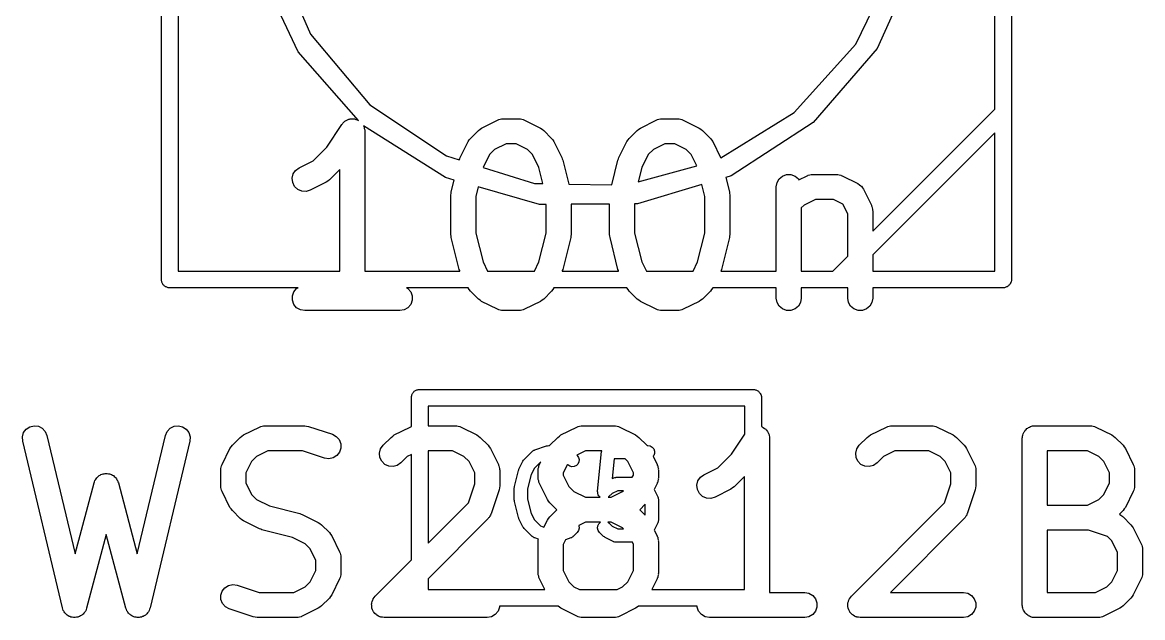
# Model space of a CAD drawing. Extents: x 106.7 to 203.6, y -115.7 to -57.1.
# Drawn here: x 145.21 to 151.93, y -68.03 to -64.46 of the extents above; entities that cross this region are included whole.
import ezdxf

# ---------------------------------------------------------------- set-up
doc = ezdxf.new("R2010")
doc.units = 0
doc.header["$MEASUREMENT"] = 0
doc.layers.add('BLACK', color=7, linetype='CONTINUOUS')

msp = doc.modelspace()

# ---------------------------------------------------------------- linework, layer by layer
at = {"layer": 'BLACK', "linetype": 'CONTINUOUS'}
for p, q in [((146.04, -65.9912), (146.04, -60.9956)), ((151.14, -60.9912), (151.14, -64.9978)), ((146.14, -61.05), (146.14, -65.95)), ((151.04, -64.9793), (151.04, -61.05)), ((146.712, -64.0244), (146.935, -64.5305)), ((146.86, -64.6365), (146.61, -64.1052)), ((150.207, -64.5904), (150.448, -64.0929)), ((150.577, -64.081), (150.334, -64.6153)), ((146.935, -64.5305), (147.29, -64.9537)), ((147.223, -65.0477), (146.86, -64.6365)), ((149.836, -65.0003), (150.207, -64.5904)), ((150.334, -64.6153), (149.951, -65.0599)), ((147.29, -64.9537), (147.751, -65.26)), ((150.308, -65.7114), (151.04, -64.9793)), ((147.128, -65.0642), (147.135, -65.0584)), ((147.135, -65.0584), (147.141, -65.0519)), ((147.141, -65.0519), (147.145, -65.0501)), ((147.145, -65.0501), (147.148, -65.0474)), ((147.148, -65.0474), (147.156, -65.0444)), ((147.156, -65.0444), (147.164, -65.0404)), ((147.164, -65.0404), (147.168, -65.0399)), ((147.168, -65.0399), (147.172, -65.0385)), ((147.172, -65.0385), (147.181, -65.0385)), ((147.181, -65.0385), (147.19, -65.0375)), ((147.19, -65.0375), (147.194, -65.0385)), ((147.194, -65.0385), (147.198, -65.0385)), ((147.198, -65.0385), (147.207, -65.0416)), ((147.207, -65.0416), (147.215, -65.0437)), ((147.215, -65.0437), (147.219, -65.046)), ((147.219, -65.046), (147.223, -65.0474)), ((147.223, -65.0474), (147.223, -65.0477)), ((147.961, -65.0929), (148.056, -65.0453)), ((148.056, -65.0453), (148.061, -65.0441)), ((148.061, -65.0441), (148.064, -65.0419)), ((148.064, -65.0419), (148.073, -65.0404)), ((148.073, -65.0404), (148.081, -65.0379)), ((148.081, -65.0379), (148.086, -65.0381)), ((148.086, -65.0381), (148.09, -65.0374)), ((148.09, -65.0374), (148.185, -65.0374)), ((148.185, -65.0374), (148.189, -65.0381)), ((148.189, -65.0381), (148.194, -65.0379)), ((148.194, -65.0379), (148.202, -65.0404)), ((148.202, -65.0404), (148.211, -65.0419)), ((148.211, -65.0419), (148.215, -65.0441)), ((148.215, -65.0441), (148.219, -65.0453)), ((148.219, -65.0453), (148.314, -65.0929)), ((148.914, -65.0929), (149.009, -65.0453)), ((149.009, -65.0453), (149.013, -65.0441)), ((149.013, -65.0441), (149.017, -65.0419)), ((149.017, -65.0419), (149.025, -65.0404)), ((149.025, -65.0404), (149.034, -65.0379)), ((149.034, -65.0379), (149.038, -65.0381)), ((149.038, -65.0381), (149.042, -65.0374)), ((149.042, -65.0374), (149.138, -65.0374)), ((149.138, -65.0374), (149.142, -65.0381)), ((149.142, -65.0381), (149.146, -65.0379)), ((149.146, -65.0379), (149.155, -65.0404)), ((149.155, -65.0404), (149.163, -65.0419)), ((149.163, -65.0419), (149.167, -65.0441)), ((149.167, -65.0441), (149.171, -65.0453)), ((149.171, -65.0453), (149.266, -65.0929)), ((149.396, -65.2705), (149.836, -65.0003)), ((151.14, -64.9978), (151.141, -65.0044)), ((151.141, -65.0044), (151.14, -65.0066)), ((151.14, -65.0066), (151.14, -66.0088)), ((147.032, -65.2075), (147.123, -65.0708)), ((147.123, -65.0708), (147.126, -65.0678)), ((147.126, -65.0678), (147.128, -65.0642)), ((147.745, -65.3896), (147.252, -65.0788)), ((147.252, -65.0788), (147.252, -65.0791)), ((147.252, -65.0791), (147.254, -65.0831)), ((147.254, -65.0831), (147.256, -65.0867)), ((147.256, -65.0867), (147.257, -65.0955)), ((147.257, -65.0955), (147.26, -65.1041)), ((147.26, -65.1041), (147.26, -65.1083)), ((147.26, -65.1083), (147.26, -65.1124)), ((147.26, -65.1124), (147.26, -65.95)), ((147.894, -65.1546), (147.942, -65.107)), ((147.942, -65.107), (147.952, -65.1001)), ((147.952, -65.1001), (147.961, -65.0929)), ((148.314, -65.0929), (148.324, -65.1001)), ((148.324, -65.1001), (148.334, -65.107)), ((148.334, -65.107), (148.381, -65.1546)), ((148.846, -65.1546), (148.894, -65.107)), ((148.894, -65.107), (148.904, -65.1001)), ((148.904, -65.1001), (148.914, -65.0929)), ((149.266, -65.0929), (149.276, -65.1001)), ((149.276, -65.1001), (149.286, -65.107)), ((149.286, -65.107), (149.334, -65.1546)), ((149.951, -65.0599), (149.458, -65.3791)), ((151.04, -65.1207), (150.308, -65.8529)), ((151.04, -65.95), (151.04, -65.1207)), ((147.832, -65.2693), (147.88, -65.1741)), ((147.88, -65.1741), (147.887, -65.1644)), ((147.887, -65.1644), (147.894, -65.1546)), ((148.108, -65.1874), (148.039, -65.2216)), ((148.168, -65.1874), (148.108, -65.1874)), ((148.236, -65.2216), (148.168, -65.1874)), ((148.381, -65.1546), (148.388, -65.1644)), ((148.388, -65.1644), (148.395, -65.1741)), ((148.395, -65.1741), (148.443, -65.2693)), ((148.785, -65.2693), (148.832, -65.1741)), ((148.832, -65.1741), (148.84, -65.1644)), ((148.84, -65.1644), (148.846, -65.1546)), ((149.06, -65.1874), (148.992, -65.2216)), ((149.12, -65.1874), (149.06, -65.1874)), ((149.188, -65.2216), (149.12, -65.1874)), ((149.334, -65.1546), (149.34, -65.1644)), ((149.34, -65.1644), (149.348, -65.1741)), ((149.348, -65.1741), (149.395, -65.2693)), ((146.95, -65.2888), (147.032, -65.2075)), ((147.751, -65.26), (147.827, -65.284)), ((148.009, -65.252), (147.97, -65.3288)), ((148.039, -65.2216), (148.009, -65.252)), ((148.266, -65.252), (148.236, -65.2216)), ((148.305, -65.329), (148.266, -65.252)), ((148.961, -65.252), (148.923, -65.329)), ((148.992, -65.2216), (148.961, -65.252)), ((149.219, -65.252), (149.188, -65.2216)), ((149.253, -65.32), (149.219, -65.252)), ((146.866, -65.331), (146.95, -65.2888)), ((147.827, -65.284), (147.83, -65.2772)), ((147.83, -65.2772), (147.832, -65.2693)), ((148.443, -65.2693), (148.445, -65.2772)), ((148.445, -65.2772), (148.448, -65.2847)), ((148.448, -65.2847), (148.484, -65.4287)), ((148.742, -65.4334), (148.779, -65.2847)), ((148.779, -65.2847), (148.782, -65.2772)), ((148.782, -65.2772), (148.785, -65.2693)), ((148.901, -65.416), (149.253, -65.32)), ((149.395, -65.2693), (149.396, -65.2705)), ((146.825, -65.3936), (146.831, -65.3683)), ((146.828, -65.4195), (146.825, -65.3936)), ((146.831, -65.3683), (146.845, -65.3465)), ((146.845, -65.3465), (146.866, -65.331)), ((147.11, -65.3411), (147.048, -65.4035)), ((147.11, -65.95), (147.11, -65.3411)), ((147.797, -65.4044), (147.745, -65.3896)), ((147.97, -65.3288), (148.278, -65.4249)), ((148.329, -65.4258), (148.305, -65.329)), ((148.923, -65.329), (148.901, -65.416)), ((149.458, -65.3791), (149.427, -65.3885)), ((149.427, -65.3885), (149.448, -65.4751)), ((149.747, -65.3975), (149.767, -65.3808)), ((149.767, -65.3808), (149.791, -65.3719)), ((149.791, -65.3719), (149.817, -65.3719)), ((149.817, -65.3719), (149.842, -65.3808)), ((149.842, -65.3808), (149.862, -65.3975)), ((149.865, -65.403), (149.914, -65.3786)), ((149.914, -65.3786), (149.918, -65.3774)), ((149.918, -65.3774), (149.921, -65.3752)), ((149.921, -65.3752), (149.93, -65.3737)), ((149.93, -65.3737), (149.939, -65.3712)), ((149.939, -65.3712), (149.943, -65.3715)), ((149.943, -65.3715), (149.947, -65.3707)), ((149.947, -65.3707), (150.09, -65.3707)), ((150.09, -65.3707), (150.094, -65.3715)), ((150.094, -65.3715), (150.099, -65.3712)), ((150.099, -65.3712), (150.107, -65.3737)), ((150.107, -65.3737), (150.116, -65.3752)), ((150.116, -65.3752), (150.119, -65.3774)), ((150.119, -65.3774), (150.124, -65.3786)), ((150.124, -65.3786), (150.219, -65.4263)), ((146.839, -65.4428), (146.828, -65.4195)), ((146.858, -65.4607), (146.839, -65.4428)), ((146.882, -65.471), (146.858, -65.4607)), ((147.028, -65.4176), (146.933, -65.4652)), ((147.038, -65.4104), (147.028, -65.4176)), ((147.048, -65.4035), (147.038, -65.4104)), ((147.779, -65.4751), (147.797, -65.4044)), ((147.941, -65.4457), (147.927, -65.5026)), ((148.309, -65.5508), (147.941, -65.4457)), ((148.278, -65.4249), (148.329, -65.4258)), ((148.484, -65.4287), (148.742, -65.4334)), ((149.283, -65.4315), (148.896, -65.5473)), ((149.301, -65.5026), (149.283, -65.4315)), ((149.729, -65.4457), (149.734, -65.4201)), ((149.729, -65.95), (149.729, -65.4457)), ((149.734, -65.4201), (149.747, -65.3975)), ((149.862, -65.3975), (149.865, -65.403)), ((150.219, -65.4263), (150.228, -65.4328)), ((150.228, -65.4328), (150.237, -65.4389)), ((150.237, -65.4389), (150.238, -65.4405)), ((150.238, -65.4405), (150.24, -65.4418)), ((150.24, -65.4418), (150.246, -65.451)), ((150.246, -65.451), (150.252, -65.4598)), ((150.252, -65.4598), (150.3, -65.555)), ((146.908, -65.4726), (146.882, -65.471)), ((146.933, -65.4652), (146.908, -65.4726)), ((147.777, -65.4933), (147.778, -65.4843)), ((147.777, -65.7314), (147.777, -65.4933)), ((147.778, -65.4843), (147.779, -65.4751)), ((147.927, -65.5026), (147.927, -65.7222)), ((149.301, -65.7222), (149.301, -65.5026)), ((149.448, -65.4751), (149.449, -65.4843)), ((149.449, -65.4843), (149.451, -65.4933)), ((149.451, -65.4933), (149.451, -65.7314)), ((149.965, -65.5207), (149.896, -65.555)), ((150.072, -65.5207), (149.965, -65.5207)), ((150.129, -65.5492), (150.072, -65.5207)), ((148.348, -65.5506), (148.309, -65.5508)), ((148.348, -65.7222), (148.348, -65.5506)), ((148.729, -65.5483), (148.498, -65.5497)), ((148.498, -65.5497), (148.498, -65.7314)), ((148.729, -65.7314), (148.729, -65.5483)), ((148.896, -65.5473), (148.879, -65.5474)), ((148.879, -65.5474), (148.879, -65.7222)), ((149.896, -65.555), (149.879, -65.572)), ((149.879, -65.572), (149.879, -65.95)), ((150.158, -65.6063), (150.129, -65.5492)), ((150.3, -65.555), (150.301, -65.5592)), ((150.301, -65.5592), (150.303, -65.5629)), ((150.303, -65.5629), (150.305, -65.5716)), ((150.305, -65.5716), (150.307, -65.58)), ((150.307, -65.58), (150.307, -65.5843)), ((150.307, -65.5843), (150.308, -65.5886)), ((150.308, -65.5886), (150.308, -65.7114)), ((150.158, -65.8614), (150.158, -65.6063)), ((147.927, -65.7222), (147.97, -65.8957)), ((148.305, -65.8957), (148.348, -65.7222)), ((148.879, -65.7222), (148.923, -65.8957)), ((149.257, -65.8957), (149.301, -65.7222)), ((147.778, -65.7405), (147.777, -65.7314)), ((147.779, -65.7496), (147.778, -65.7405)), ((147.827, -65.9401), (147.779, -65.7496)), ((148.496, -65.7496), (148.448, -65.9401)), ((148.497, -65.7405), (148.496, -65.7496)), ((148.498, -65.7314), (148.497, -65.7405)), ((148.731, -65.7405), (148.729, -65.7314)), ((148.732, -65.7496), (148.731, -65.7405)), ((148.779, -65.9401), (148.732, -65.7496)), ((149.448, -65.7496), (149.401, -65.9401)), ((149.449, -65.7405), (149.448, -65.7496)), ((149.451, -65.7314), (149.449, -65.7405)), ((150.069, -65.95), (150.158, -65.8614)), ((150.308, -65.8529), (150.308, -65.95)), ((147.97, -65.8957), (147.997, -65.95)), ((148.278, -65.95), (148.305, -65.8957)), ((148.923, -65.8957), (148.95, -65.95)), ((149.23, -65.95), (149.257, -65.8957)), ((146.04, -66.0088), (146.04, -65.9912)), ((146.04, -65.9912), (146.04, -65.9912)), ((146.14, -65.95), (147.11, -65.95)), ((147.26, -65.95), (147.831, -65.95)), ((147.83, -65.9476), (147.827, -65.9401)), ((147.831, -65.95), (147.83, -65.9476)), ((147.997, -65.95), (148.278, -65.95)), ((148.445, -65.9476), (148.444, -65.95)), ((148.444, -65.95), (148.783, -65.95)), ((148.448, -65.9401), (148.445, -65.9476)), ((148.782, -65.9476), (148.779, -65.9401)), ((148.783, -65.95), (148.782, -65.9476)), ((148.95, -65.95), (149.23, -65.95)), ((149.398, -65.9476), (149.397, -65.95)), ((149.397, -65.95), (149.729, -65.95)), ((149.401, -65.9401), (149.398, -65.9476)), ((149.879, -65.95), (150.069, -65.95)), ((150.308, -65.95), (151.04, -65.95)), ((146.042, -66.013), (146.04, -66.0088)), ((146.042, -66.0174), (146.042, -66.013)), ((146.045, -66.0212), (146.042, -66.0174)), ((146.046, -66.0254), (146.045, -66.0212)), ((146.049, -66.0288), (146.046, -66.0254)), ((146.051, -66.0326), (146.049, -66.0288)), ((146.055, -66.0355), (146.051, -66.0326)), ((146.057, -66.0389), (146.055, -66.0355)), ((146.061, -66.0411), (146.057, -66.0389)), ((146.065, -66.044), (146.061, -66.0411)), ((146.069, -66.0455), (146.065, -66.044)), ((146.073, -66.0477), (146.069, -66.0455)), ((146.077, -66.0485), (146.073, -66.0477)), ((146.081, -66.05), (146.077, -66.0485)), ((146.86, -66.05), (146.081, -66.05)), ((146.835, -66.0749), (146.851, -66.0549)), ((146.851, -66.0549), (146.86, -66.05)), ((147.88, -66.05), (147.511, -66.05)), ((147.511, -66.05), (147.519, -66.0549)), ((147.519, -66.0549), (147.536, -66.0749)), ((147.88, -66.0507), (147.88, -66.05)), ((147.887, -66.0603), (147.88, -66.0507)), ((147.894, -66.0702), (147.887, -66.0603)), ((148.388, -66.0603), (148.381, -66.0702)), ((148.395, -66.0507), (148.388, -66.0603)), ((148.396, -66.05), (148.395, -66.0507)), ((148.832, -66.05), (148.396, -66.05)), ((148.832, -66.0507), (148.832, -66.05)), ((148.84, -66.0603), (148.832, -66.0507)), ((148.846, -66.0702), (148.84, -66.0603)), ((149.34, -66.0603), (149.334, -66.0702)), ((149.348, -66.0507), (149.34, -66.0603)), ((149.729, -66.05), (149.348, -66.05)), ((149.348, -66.05), (149.348, -66.0507)), ((149.729, -66.1124), (149.729, -66.05)), ((150.088, -66.05), (149.879, -66.05)), ((149.879, -66.05), (149.879, -66.1124)), ((150.094, -66.0506), (150.088, -66.05)), ((150.097, -66.05), (150.094, -66.0506)), ((150.158, -66.05), (150.097, -66.05)), ((150.158, -66.1124), (150.158, -66.05)), ((151.099, -66.05), (150.308, -66.05)), ((150.308, -66.05), (150.308, -66.1124)), ((151.103, -66.0485), (151.099, -66.05)), ((151.107, -66.0477), (151.103, -66.0485)), ((151.111, -66.0455), (151.107, -66.0477)), ((151.115, -66.044), (151.111, -66.0455)), ((151.119, -66.0411), (151.115, -66.044)), ((151.123, -66.0389), (151.119, -66.0411)), ((151.125, -66.0355), (151.123, -66.0389)), ((151.129, -66.0326), (151.125, -66.0355)), ((151.131, -66.0288), (151.129, -66.0326)), ((151.134, -66.0254), (151.131, -66.0288)), ((151.135, -66.0212), (151.134, -66.0254)), ((151.138, -66.0174), (151.135, -66.0212)), ((151.14, -66.0088), (151.138, -66.013)), ((151.138, -66.013), (151.138, -66.0174)), ((146.826, -66.0994), (146.835, -66.0749)), ((146.826, -66.1254), (146.826, -66.0994)), ((146.835, -66.1499), (146.826, -66.1254)), ((147.536, -66.0749), (147.545, -66.0994)), ((147.545, -66.1254), (147.536, -66.1499)), ((147.545, -66.0994), (147.545, -66.1254)), ((147.942, -66.1178), (147.894, -66.0702)), ((147.952, -66.1247), (147.942, -66.1178)), ((147.961, -66.1318), (147.952, -66.1247)), ((148.056, -66.1795), (147.961, -66.1318)), ((148.314, -66.1318), (148.219, -66.1795)), ((148.324, -66.1247), (148.314, -66.1318)), ((148.334, -66.1178), (148.324, -66.1247)), ((148.381, -66.0702), (148.334, -66.1178)), ((148.894, -66.1178), (148.846, -66.0702)), ((148.904, -66.1247), (148.894, -66.1178)), ((148.914, -66.1318), (148.904, -66.1247)), ((149.009, -66.1795), (148.914, -66.1318)), ((149.266, -66.1318), (149.171, -66.1795)), ((149.276, -66.1247), (149.266, -66.1318)), ((149.286, -66.1178), (149.276, -66.1247)), ((149.334, -66.0702), (149.286, -66.1178)), ((149.734, -66.138), (149.729, -66.1124)), ((149.879, -66.1124), (149.875, -66.138)), ((150.162, -66.138), (150.158, -66.1124)), ((150.308, -66.1124), (150.303, -66.138)), ((146.851, -66.1698), (146.835, -66.1499)), ((146.874, -66.1829), (146.851, -66.1698)), ((146.9, -66.1874), (146.874, -66.1829)), ((147.471, -66.1874), (146.9, -66.1874)), ((147.497, -66.1829), (147.471, -66.1874)), ((147.519, -66.1698), (147.497, -66.1829)), ((147.536, -66.1499), (147.519, -66.1698)), ((148.061, -66.1807), (148.056, -66.1795)), ((148.064, -66.1829), (148.061, -66.1807)), ((148.073, -66.1844), (148.064, -66.1829)), ((148.081, -66.1869), (148.073, -66.1844)), ((148.086, -66.1866), (148.081, -66.1869)), ((148.09, -66.1874), (148.086, -66.1866)), ((148.185, -66.1874), (148.09, -66.1874)), ((148.189, -66.1866), (148.185, -66.1874)), ((148.194, -66.1869), (148.189, -66.1866)), ((148.202, -66.1844), (148.194, -66.1869)), ((148.211, -66.1829), (148.202, -66.1844)), ((148.215, -66.1807), (148.211, -66.1829)), ((148.219, -66.1795), (148.215, -66.1807)), ((149.013, -66.1807), (149.009, -66.1795)), ((149.017, -66.1829), (149.013, -66.1807)), ((149.025, -66.1844), (149.017, -66.1829)), ((149.034, -66.1869), (149.025, -66.1844)), ((149.038, -66.1866), (149.034, -66.1869)), ((149.042, -66.1874), (149.038, -66.1866)), ((149.138, -66.1874), (149.042, -66.1874)), ((149.142, -66.1866), (149.138, -66.1874)), ((149.146, -66.1869), (149.142, -66.1866)), ((149.155, -66.1844), (149.146, -66.1869)), ((149.163, -66.1829), (149.155, -66.1844)), ((149.167, -66.1807), (149.163, -66.1829)), ((149.171, -66.1795), (149.167, -66.1807)), ((149.747, -66.1606), (149.734, -66.138)), ((149.767, -66.1773), (149.747, -66.1606)), ((149.791, -66.1862), (149.767, -66.1773)), ((149.817, -66.1862), (149.791, -66.1862)), ((149.842, -66.1773), (149.817, -66.1862)), ((149.862, -66.1606), (149.842, -66.1773)), ((149.875, -66.138), (149.862, -66.1606)), ((150.175, -66.1606), (150.162, -66.138)), ((150.195, -66.1773), (150.175, -66.1606)), ((150.22, -66.1862), (150.195, -66.1773)), ((150.246, -66.1862), (150.22, -66.1862)), ((150.27, -66.1773), (150.246, -66.1862)), ((150.29, -66.1606), (150.27, -66.1773)), ((150.303, -66.138), (150.29, -66.1606)), ((147.555, -66.6745), (147.557, -66.6711)), ((147.557, -66.6711), (147.561, -66.6689)), ((147.561, -66.6689), (147.565, -66.666)), ((147.565, -66.666), (147.569, -66.6645)), ((147.569, -66.6645), (147.573, -66.6623)), ((147.573, -66.6623), (147.577, -66.6615)), ((147.577, -66.6615), (147.581, -66.66)), ((147.581, -66.66), (149.599, -66.66)), ((149.599, -66.66), (149.603, -66.6615)), ((149.603, -66.6615), (149.607, -66.6623)), ((149.607, -66.6623), (149.611, -66.6645)), ((149.611, -66.6645), (149.615, -66.666)), ((149.615, -66.666), (149.619, -66.6689)), ((149.619, -66.6689), (149.623, -66.6711)), ((149.623, -66.6711), (149.625, -66.6745)), ((147.54, -66.7012), (147.542, -66.697)), ((147.54, -66.7188), (147.54, -66.7012)), ((147.54, -66.8822), (147.54, -66.7188)), ((147.54, -66.7188), (147.54, -66.7188)), ((147.542, -66.6926), (147.545, -66.6888)), ((147.542, -66.697), (147.542, -66.6926)), ((147.545, -66.6888), (147.546, -66.6846)), ((147.546, -66.6846), (147.549, -66.6812)), ((147.549, -66.6812), (147.551, -66.6774)), ((147.551, -66.6774), (147.555, -66.6745)), ((149.625, -66.6745), (149.629, -66.6774)), ((149.629, -66.6774), (149.631, -66.6812)), ((149.631, -66.6812), (149.634, -66.6846)), ((149.634, -66.6846), (149.635, -66.6888)), ((149.635, -66.6888), (149.638, -66.6926)), ((149.638, -66.6926), (149.638, -66.697)), ((149.638, -66.697), (149.64, -66.7012)), ((149.64, -66.7012), (149.64, -66.8827)), ((147.64, -66.76), (147.64, -66.8774)), ((149.54, -66.76), (147.64, -66.76)), ((149.54, -66.9279), (149.54, -66.76)), ((145.206, -66.9437), (145.213, -66.9188)), ((145.213, -66.9188), (145.229, -66.8979)), ((145.229, -66.8979), (145.251, -66.8835)), ((145.251, -66.8835), (145.276, -66.8775)), ((145.276, -66.8775), (145.302, -66.8805)), ((145.302, -66.8805), (145.325, -66.8922)), ((145.325, -66.8922), (145.343, -66.9111)), ((145.343, -66.9111), (145.353, -66.935)), ((145.353, -66.935), (145.523, -67.6459)), ((145.895, -67.6459), (146.065, -66.935)), ((146.065, -66.935), (146.075, -66.9111)), ((146.075, -66.9111), (146.093, -66.8922)), ((146.093, -66.8922), (146.116, -66.8805)), ((146.116, -66.8805), (146.142, -66.8775)), ((146.142, -66.8775), (146.167, -66.8835)), ((146.167, -66.8835), (146.189, -66.8979)), ((146.189, -66.8979), (146.205, -66.9188)), ((146.205, -66.9188), (146.212, -66.9437)), ((146.513, -66.947), (146.523, -66.9401)), ((146.523, -66.9401), (146.533, -66.9329)), ((146.533, -66.9329), (146.628, -66.8853)), ((146.628, -66.8853), (146.632, -66.8841)), ((146.632, -66.8841), (146.636, -66.8819)), ((146.636, -66.8819), (146.644, -66.8804)), ((146.644, -66.8804), (146.653, -66.8779)), ((146.653, -66.8779), (146.657, -66.8781)), ((146.657, -66.8781), (146.661, -66.8774)), ((146.661, -66.8774), (146.9, -66.8774)), ((146.9, -66.8774), (146.911, -66.8795)), ((146.911, -66.8795), (146.923, -66.8812)), ((146.923, -66.8812), (147.066, -66.9288)), ((147.066, -66.9288), (147.089, -66.9413)), ((147.418, -66.947), (147.428, -66.9401)), ((147.428, -66.9401), (147.437, -66.9329)), ((147.437, -66.9329), (147.533, -66.8853)), ((147.533, -66.8853), (147.537, -66.8841)), ((147.537, -66.8841), (147.54, -66.8822)), ((147.64, -66.8774), (147.804, -66.8774)), ((147.804, -66.8774), (147.809, -66.8781)), ((147.809, -66.8781), (147.813, -66.8779)), ((147.813, -66.8779), (147.821, -66.8804)), ((147.821, -66.8804), (147.83, -66.8819)), ((147.83, -66.8819), (147.834, -66.8841)), ((147.834, -66.8841), (147.838, -66.8853)), ((147.838, -66.8853), (147.933, -66.9329)), ((147.933, -66.9329), (147.943, -66.9401)), ((147.943, -66.9401), (147.953, -66.947)), ((148.418, -66.947), (148.428, -66.9401)), ((148.428, -66.9401), (148.437, -66.9329)), ((148.437, -66.9329), (148.533, -66.8853)), ((148.533, -66.8853), (148.537, -66.8841)), ((148.537, -66.8841), (148.541, -66.8819)), ((148.541, -66.8819), (148.549, -66.8804)), ((148.549, -66.8804), (148.558, -66.8779)), ((148.558, -66.8779), (148.562, -66.8781)), ((148.562, -66.8781), (148.566, -66.8774)), ((148.566, -66.8774), (148.757, -66.8774)), ((148.757, -66.8774), (148.761, -66.8781)), ((148.761, -66.8781), (148.765, -66.8779)), ((148.765, -66.8779), (148.774, -66.8804)), ((148.774, -66.8804), (148.782, -66.8819)), ((148.782, -66.8819), (148.786, -66.8841)), ((148.786, -66.8841), (148.79, -66.8853)), ((148.79, -66.8853), (148.885, -66.9329)), ((148.885, -66.9329), (148.895, -66.9401)), ((148.895, -66.9401), (148.905, -66.947)), ((149.46, -67.0475), (149.54, -66.9279)), ((149.64, -66.8827), (149.644, -66.8837)), ((149.644, -66.8837), (149.647, -66.886)), ((149.647, -66.886), (149.651, -66.8874)), ((149.651, -66.8874), (149.658, -66.8932)), ((149.658, -66.8932), (149.666, -66.8981)), ((149.666, -66.8981), (149.668, -66.9015)), ((149.668, -66.9015), (149.671, -66.9042)), ((149.671, -66.9042), (149.676, -66.9119)), ((149.676, -66.9119), (149.681, -66.9191)), ((149.681, -66.9191), (149.682, -66.9231)), ((149.682, -66.9231), (149.684, -66.9267)), ((149.684, -66.9267), (149.686, -66.9355)), ((149.686, -66.9355), (149.688, -66.9441)), ((150.275, -66.947), (150.285, -66.9401)), ((150.285, -66.9401), (150.295, -66.9329)), ((150.295, -66.9329), (150.39, -66.8853)), ((150.39, -66.8853), (150.394, -66.8841)), ((150.394, -66.8841), (150.398, -66.8819)), ((150.398, -66.8819), (150.406, -66.8804)), ((150.406, -66.8804), (150.415, -66.8779)), ((150.415, -66.8779), (150.419, -66.8781)), ((150.419, -66.8781), (150.423, -66.8774)), ((150.423, -66.8774), (150.661, -66.8774)), ((150.661, -66.8774), (150.666, -66.8781)), ((150.666, -66.8781), (150.67, -66.8779)), ((150.67, -66.8779), (150.678, -66.8804)), ((150.678, -66.8804), (150.687, -66.8819)), ((150.687, -66.8819), (150.691, -66.8841)), ((150.691, -66.8841), (150.695, -66.8853)), ((150.695, -66.8853), (150.79, -66.9329)), ((150.79, -66.9329), (150.8, -66.9401)), ((150.8, -66.9401), (150.81, -66.947)), ((151.207, -66.9394), (151.209, -66.9332)), ((151.207, -66.9459), (151.207, -66.9394)), ((151.209, -66.9332), (151.21, -66.9267)), ((151.21, -66.9267), (151.213, -66.921)), ((151.213, -66.921), (151.216, -66.9149)), ((151.216, -66.9149), (151.22, -66.9099)), ((151.22, -66.9099), (151.223, -66.9042)), ((151.223, -66.9042), (151.228, -66.9)), ((151.228, -66.9), (151.232, -66.8949)), ((151.232, -66.8949), (151.238, -66.8916)), ((151.238, -66.8916), (151.243, -66.8874)), ((151.243, -66.8874), (151.249, -66.8852)), ((151.249, -66.8852), (151.255, -66.8819)), ((151.255, -66.8819), (151.261, -66.8808)), ((151.261, -66.8808), (151.267, -66.8785)), ((151.267, -66.8785), (151.274, -66.8785)), ((151.274, -66.8785), (151.28, -66.8774)), ((151.28, -66.8774), (151.614, -66.8774)), ((151.614, -66.8774), (151.618, -66.8781)), ((151.618, -66.8781), (151.622, -66.8779)), ((151.622, -66.8779), (151.631, -66.8804)), ((151.631, -66.8804), (151.639, -66.8819)), ((151.639, -66.8819), (151.643, -66.8841)), ((151.643, -66.8841), (151.647, -66.8853)), ((151.647, -66.8853), (151.743, -66.9329)), ((151.743, -66.9329), (151.752, -66.9401)), ((151.752, -66.9401), (151.762, -66.947)), ((145.208, -66.9698), (145.206, -66.9437)), ((145.446, -67.9698), (145.208, -66.9698)), ((146.211, -66.9698), (145.972, -67.9698)), ((146.212, -66.9437), (146.211, -66.9698)), ((146.451, -67.0141), (146.459, -67.0044)), ((146.459, -67.0044), (146.466, -66.9946)), ((146.466, -66.9946), (146.513, -66.947)), ((147.089, -66.9413), (147.106, -66.9607)), ((147.106, -66.9607), (147.116, -66.985)), ((147.116, -66.985), (147.117, -67.011)), ((147.355, -67.0159), (147.37, -66.9946)), ((147.37, -66.9946), (147.418, -66.947)), ((147.953, -66.947), (148, -66.9946)), ((148, -66.9946), (148.007, -67.0044)), ((148.007, -67.0044), (148.014, -67.0141)), ((148.28, -67.0221), (148.351, -66.9982)), ((148.351, -66.9982), (148.357, -66.9973)), ((148.357, -66.9973), (148.364, -66.9962)), ((148.364, -66.9962), (148.369, -66.9962)), ((148.369, -66.9962), (148.37, -66.9946)), ((148.37, -66.9946), (148.418, -66.947)), ((148.905, -66.947), (148.953, -66.9946)), ((148.953, -66.9946), (148.954, -66.9962)), ((148.954, -66.9962), (148.959, -66.9962)), ((148.959, -66.9962), (148.973, -66.9986)), ((148.973, -66.9986), (148.985, -67.0055)), ((148.985, -67.0055), (148.994, -67.0162)), ((149.688, -66.9441), (149.688, -66.9483)), ((149.688, -66.9483), (149.689, -66.9524)), ((149.689, -66.9524), (149.689, -67.8774)), ((150.213, -67.0159), (150.227, -66.9946)), ((150.227, -66.9946), (150.275, -66.947)), ((150.81, -66.947), (150.857, -66.9946)), ((150.857, -66.9946), (150.864, -67.0044)), ((150.864, -67.0044), (150.871, -67.0141)), ((151.205, -66.9524), (151.207, -66.9459)), ((151.205, -67.9524), (151.205, -66.9524)), ((151.762, -66.947), (151.81, -66.9946)), ((151.81, -66.9946), (151.817, -67.0044)), ((151.817, -67.0044), (151.824, -67.0141)), ((146.404, -67.1093), (146.451, -67.0141)), ((146.611, -67.0616), (146.58, -67.092)), ((146.679, -67.0274), (146.611, -67.0616)), ((146.887, -67.0274), (146.679, -67.0274)), ((147.019, -67.0712), (146.887, -67.0274)), ((147.044, -67.075), (147.019, -67.0712)), ((147.07, -67.0697), (147.044, -67.075)), ((147.092, -67.0561), (147.07, -67.0697)), ((147.108, -67.0357), (147.092, -67.0561)), ((147.117, -67.011), (147.108, -67.0357)), ((147.349, -67.0411), (147.355, -67.0159)), ((147.351, -67.067), (147.349, -67.0411)), ((147.362, -67.0906), (147.351, -67.067)), ((147.515, -67.0616), (147.476, -67.1007)), ((147.54, -67.0493), (147.515, -67.0616)), ((147.54, -67.682), (147.54, -67.0493)), ((147.64, -67.0274), (147.64, -67.582)), ((147.787, -67.0274), (147.64, -67.0274)), ((147.855, -67.0616), (147.787, -67.0274)), ((147.886, -67.092), (147.855, -67.0616)), ((148.014, -67.0141), (148.062, -67.1093)), ((148.216, -67.0793), (148.264, -67.0317)), ((148.264, -67.0317), (148.266, -67.0304)), ((148.266, -67.0304), (148.268, -67.0287)), ((148.268, -67.0287), (148.272, -67.0264)), ((148.272, -67.0264), (148.275, -67.0237)), ((148.275, -67.0237), (148.278, -67.0232)), ((148.278, -67.0232), (148.28, -67.0221)), ((148.584, -67.0274), (148.533, -67.0531)), ((148.533, -67.0531), (148.535, -67.0555)), ((148.535, -67.0555), (148.543, -67.0669)), ((148.543, -67.0669), (148.547, -67.0803)), ((148.682, -67.0274), (148.584, -67.0274)), ((148.657, -67.2703), (148.681, -67.0322)), ((148.681, -67.0322), (148.682, -67.0308)), ((148.682, -67.0292), (148.682, -67.0274)), ((148.682, -67.0308), (148.682, -67.0292)), ((148.994, -67.0562), (148.99, -67.0607)), ((148.99, -67.0607), (149.014, -67.1093)), ((148.994, -67.0162), (148.998, -67.0292)), ((148.998, -67.0431), (148.994, -67.0562)), ((148.998, -67.0292), (148.998, -67.0431)), ((149.379, -67.1288), (149.46, -67.0475)), ((150.206, -67.0411), (150.213, -67.0159)), ((150.208, -67.067), (150.206, -67.0411)), ((150.219, -67.0906), (150.208, -67.067)), ((150.373, -67.0616), (150.334, -67.1007)), ((150.441, -67.0274), (150.373, -67.0616)), ((150.644, -67.0274), (150.441, -67.0274)), ((150.712, -67.0616), (150.644, -67.0274)), ((150.743, -67.092), (150.712, -67.0616)), ((150.871, -67.0141), (150.919, -67.1093)), ((151.355, -67.0274), (151.355, -67.3536)), ((151.596, -67.0274), (151.355, -67.0274)), ((151.665, -67.0616), (151.596, -67.0274)), ((151.695, -67.092), (151.665, -67.0616)), ((151.824, -67.0141), (151.871, -67.1093)), ((146.396, -67.1343), (146.399, -67.1259)), ((146.397, -67.1386), (146.396, -67.1343)), ((146.396, -67.1429), (146.397, -67.1386)), ((146.399, -67.1259), (146.4, -67.1172)), ((146.4, -67.1172), (146.403, -67.1135)), ((146.403, -67.1135), (146.404, -67.1093)), ((146.58, -67.092), (146.546, -67.1606)), ((147.38, -67.1091), (147.362, -67.0906)), ((147.404, -67.1201), (147.38, -67.1091)), ((147.43, -67.1223), (147.404, -67.1201)), ((147.455, -67.1156), (147.43, -67.1223)), ((147.476, -67.1007), (147.455, -67.1156)), ((147.92, -67.1606), (147.886, -67.092)), ((148.062, -67.1093), (148.063, -67.1135)), ((148.063, -67.1135), (148.065, -67.1172)), ((148.065, -67.1172), (148.067, -67.1259)), ((148.067, -67.1259), (148.069, -67.1343)), ((148.069, -67.1343), (148.069, -67.1386)), ((148.069, -67.1386), (148.07, -67.1429)), ((148.182, -67.1455), (148.184, -67.1415)), ((148.184, -67.1415), (148.185, -67.1373)), ((148.185, -67.1373), (148.209, -67.0897)), ((148.209, -67.0897), (148.213, -67.0846)), ((148.213, -67.0846), (148.216, -67.0793)), ((148.278, -67.1313), (148.259, -67.1692)), ((148.314, -67.095), (148.278, -67.1313)), ((148.301, -67.1343), (148.304, -67.1259)), ((148.301, -67.1386), (148.301, -67.1343)), ((148.301, -67.1429), (148.301, -67.1386)), ((148.304, -67.1259), (148.305, -67.1172)), ((148.305, -67.1172), (148.307, -67.1135)), ((148.307, -67.1135), (148.309, -67.1093)), ((148.309, -67.1093), (148.316, -67.0942)), ((148.316, -67.0942), (148.314, -67.095)), ((148.476, -67.1098), (148.451, -67.1606)), ((148.478, -67.1121), (148.476, -67.1098)), ((148.49, -67.1201), (148.478, -67.1121)), ((148.503, -67.1237), (148.49, -67.1201)), ((148.517, -67.1224), (148.503, -67.1237)), ((148.53, -67.1166), (148.517, -67.1224)), ((148.539, -67.1068), (148.53, -67.1166)), ((148.545, -67.0942), (148.539, -67.1068)), ((148.547, -67.0803), (148.545, -67.0942)), ((148.757, -67.0762), (148.745, -67.1935)), ((148.822, -67.0762), (148.757, -67.0762)), ((148.838, -67.092), (148.822, -67.0762)), ((148.872, -67.1606), (148.838, -67.092)), ((149.014, -67.1093), (149.015, -67.1135)), ((149.015, -67.1135), (149.018, -67.1172)), ((149.018, -67.1172), (149.019, -67.1259)), ((149.019, -67.1259), (149.022, -67.1343)), ((149.022, -67.1343), (149.021, -67.1386)), ((149.021, -67.1386), (149.022, -67.1429)), ((149.295, -67.171), (149.379, -67.1288)), ((150.237, -67.1091), (150.219, -67.0906)), ((150.261, -67.1201), (150.237, -67.1091)), ((150.287, -67.1223), (150.261, -67.1201)), ((150.312, -67.1156), (150.287, -67.1223)), ((150.334, -67.1007), (150.312, -67.1156)), ((150.777, -67.1606), (150.743, -67.092)), ((150.919, -67.1093), (150.92, -67.1135)), ((150.92, -67.1135), (150.922, -67.1172)), ((150.922, -67.1172), (150.924, -67.1259)), ((150.924, -67.1259), (150.926, -67.1343)), ((150.926, -67.1343), (150.926, -67.1386)), ((150.926, -67.1386), (150.927, -67.1429)), ((151.729, -67.1606), (151.695, -67.092)), ((151.871, -67.1093), (151.873, -67.1135)), ((151.873, -67.1135), (151.875, -67.1172)), ((151.875, -67.1172), (151.876, -67.1259)), ((151.876, -67.1259), (151.879, -67.1343)), ((151.879, -67.1343), (151.879, -67.1386)), ((151.879, -67.1386), (151.879, -67.1429)), ((145.639, -67.2127), (145.641, -67.2063)), ((145.641, -67.2063), (145.645, -67.201)), ((145.645, -67.201), (145.648, -67.1951)), ((145.648, -67.1951), (145.652, -67.1904)), ((145.652, -67.1904), (145.656, -67.185)), ((145.656, -67.185), (145.661, -67.1813)), ((145.661, -67.1813), (145.666, -67.1767)), ((145.666, -67.1767), (145.672, -67.1739)), ((145.672, -67.1739), (145.677, -67.1701)), ((145.677, -67.1701), (145.684, -67.1684)), ((145.684, -67.1684), (145.69, -67.1657)), ((145.69, -67.1657), (145.696, -67.1651)), ((145.696, -67.1651), (145.703, -67.1634)), ((145.703, -67.1634), (145.709, -67.1639)), ((145.709, -67.1639), (145.715, -67.1634)), ((145.715, -67.1634), (145.722, -67.1651)), ((145.722, -67.1651), (145.729, -67.1657)), ((145.729, -67.1657), (145.734, -67.1684)), ((145.734, -67.1684), (145.741, -67.1701)), ((145.741, -67.1701), (145.746, -67.1739)), ((145.746, -67.1739), (145.752, -67.1767)), ((145.752, -67.1767), (145.757, -67.1813)), ((145.757, -67.1813), (145.762, -67.185)), ((145.762, -67.185), (145.766, -67.1904)), ((145.766, -67.1904), (145.771, -67.1951)), ((145.771, -67.1951), (145.773, -67.201)), ((145.773, -67.201), (145.777, -67.2063)), ((145.777, -67.2063), (145.779, -67.2127)), ((146.396, -67.2381), (146.396, -67.1429)), ((146.546, -67.1606), (146.546, -67.2204)), ((147.92, -67.2259), (147.92, -67.1606)), ((148.07, -67.1429), (148.07, -67.2381)), ((148.158, -67.2408), (148.182, -67.1455)), ((148.259, -67.1692), (148.237, -67.2554)), ((148.301, -67.1905), (148.301, -67.1429)), ((148.301, -67.1947), (148.301, -67.1905)), ((148.301, -67.199), (148.301, -67.1947)), ((148.304, -67.2075), (148.301, -67.199)), ((148.305, -67.2161), (148.304, -67.2075)), ((148.451, -67.1606), (148.451, -67.1728)), ((148.451, -67.1728), (148.485, -67.2413)), ((148.745, -67.1935), (148.751, -67.1909)), ((148.751, -67.1909), (148.753, -67.1902)), ((148.753, -67.1902), (148.755, -67.1891)), ((148.755, -67.1891), (148.76, -67.1883)), ((148.76, -67.1883), (148.764, -67.1869)), ((148.764, -67.1869), (148.766, -67.1871)), ((148.766, -67.1871), (148.769, -67.1867)), ((148.769, -67.1867), (148.865, -67.1867)), ((148.865, -67.1867), (148.872, -67.1728)), ((148.872, -67.1728), (148.872, -67.1606)), ((149.019, -67.2075), (149.018, -67.2161)), ((149.022, -67.1991), (149.019, -67.2075)), ((149.022, -67.1905), (149.021, -67.1947)), ((149.021, -67.1947), (149.022, -67.1991)), ((149.022, -67.1429), (149.022, -67.1905)), ((149.253, -67.2336), (149.259, -67.2083)), ((149.259, -67.2083), (149.274, -67.1865)), ((149.274, -67.1865), (149.295, -67.171)), ((149.539, -67.1811), (149.476, -67.2435)), ((149.539, -67.86), (149.539, -67.1811)), ((150.777, -67.2259), (150.777, -67.1606)), ((150.927, -67.1429), (150.927, -67.2381)), ((151.729, -67.2204), (151.729, -67.1606)), ((151.879, -67.1429), (151.879, -67.2381)), ((145.523, -67.6459), (145.637, -67.2188)), ((145.637, -67.2188), (145.639, -67.2127)), ((145.779, -67.2127), (145.782, -67.2188)), ((145.782, -67.2188), (145.895, -67.6459)), ((146.397, -67.2424), (146.396, -67.2381)), ((146.396, -67.2467), (146.397, -67.2424)), ((146.399, -67.2551), (146.396, -67.2467)), ((146.4, -67.2637), (146.399, -67.2551)), ((146.403, -67.2675), (146.4, -67.2637)), ((146.404, -67.2716), (146.403, -67.2675)), ((146.451, -67.3669), (146.404, -67.2716)), ((146.546, -67.2204), (146.58, -67.2889)), ((147.882, -67.3404), (147.92, -67.2259)), ((148.066, -67.2618), (148.018, -67.4047)), ((148.068, -67.2499), (148.066, -67.2618)), ((148.07, -67.2381), (148.068, -67.2499)), ((148.157, -67.2505), (148.158, -67.2457)), ((148.157, -67.3219), (148.157, -67.2505)), ((148.158, -67.2457), (148.158, -67.2408)), ((148.237, -67.2554), (148.237, -67.317)), ((148.307, -67.2199), (148.305, -67.2161)), ((148.309, -67.224), (148.307, -67.2199)), ((148.356, -67.3193), (148.309, -67.224)), ((148.485, -67.2413), (148.515, -67.2717)), ((148.515, -67.2717), (148.584, -67.306)), ((148.657, -67.2706), (148.657, -67.2703)), ((148.657, -67.2708), (148.657, -67.2706)), ((148.658, -67.2775), (148.657, -67.2708)), ((148.739, -67.306), (148.807, -67.2717)), ((148.778, -67.2667), (148.745, -67.2833)), ((148.813, -67.2667), (148.778, -67.2667)), ((148.807, -67.2717), (148.813, -67.2667)), ((149.014, -67.224), (148.996, -67.2596)), ((148.996, -67.2596), (149.019, -67.304)), ((149.015, -67.2199), (149.014, -67.224)), ((149.018, -67.2161), (149.015, -67.2199)), ((149.256, -67.2595), (149.253, -67.2336)), ((149.268, -67.2828), (149.256, -67.2595)), ((149.457, -67.2576), (149.362, -67.3052)), ((149.467, -67.2504), (149.457, -67.2576)), ((149.476, -67.2435), (149.467, -67.2504)), ((150.739, -67.3404), (150.777, -67.2259)), ((150.923, -67.2618), (150.875, -67.4047)), ((150.925, -67.2499), (150.923, -67.2618)), ((150.927, -67.2381), (150.925, -67.2499)), ((151.695, -67.2889), (151.729, -67.2204)), ((151.871, -67.2716), (151.824, -67.3669)), ((151.873, -67.2675), (151.871, -67.2716)), ((151.875, -67.2637), (151.873, -67.2675)), ((151.876, -67.2551), (151.875, -67.2637)), ((151.879, -67.2467), (151.876, -67.2551)), ((151.879, -67.2381), (151.879, -67.2424)), ((151.879, -67.2424), (151.879, -67.2467)), ((146.58, -67.2889), (146.611, -67.3193)), ((146.611, -67.3193), (146.688, -67.3578)), ((147.64, -67.582), (147.882, -67.3404)), ((148.158, -67.3267), (148.157, -67.3219)), ((148.158, -67.3316), (148.158, -67.3267)), ((148.182, -67.4268), (148.158, -67.3316)), ((148.237, -67.317), (148.259, -67.4032)), ((148.363, -67.3289), (148.356, -67.3193)), ((148.37, -67.3387), (148.363, -67.3289)), ((148.413, -67.381), (148.37, -67.3387)), ((148.584, -67.306), (148.673, -67.306)), ((148.658, -67.2842), (148.658, -67.2775)), ((148.658, -67.2844), (148.658, -67.2842)), ((148.659, -67.2846), (148.658, -67.2844)), ((148.661, -67.2907), (148.659, -67.2846)), ((148.664, -67.2968), (148.661, -67.2907)), ((148.664, -67.297), (148.664, -67.2968)), ((148.664, -67.2972), (148.664, -67.297)), ((148.669, -67.3019), (148.664, -67.2972)), ((148.673, -67.306), (148.669, -67.3019)), ((148.725, -67.3029), (148.721, -67.306)), ((148.721, -67.306), (148.739, -67.306)), ((148.745, -67.2833), (148.725, -67.3026)), ((148.725, -67.3026), (148.725, -67.3027)), ((148.725, -67.3027), (148.725, -67.3029)), ((149.019, -67.304), (149.019, -67.3062)), ((149.019, -67.3062), (149.02, -67.3082)), ((149.02, -67.3082), (149.021, -67.3128)), ((149.021, -67.3128), (149.023, -67.3173)), ((149.023, -67.3173), (149.022, -67.3196)), ((149.022, -67.3196), (149.023, -67.3219)), ((149.023, -67.3219), (149.023, -67.441)), ((149.287, -67.3007), (149.268, -67.2828)), ((149.311, -67.311), (149.287, -67.3007)), ((149.337, -67.3126), (149.311, -67.311)), ((149.362, -67.3052), (149.337, -67.3126)), ((150.18, -67.8993), (150.739, -67.3404)), ((151.596, -67.3536), (151.665, -67.3193)), ((151.665, -67.3193), (151.695, -67.2889)), ((146.459, -67.3765), (146.451, -67.3669)), ((146.466, -67.3864), (146.459, -67.3765)), ((146.513, -67.434), (146.466, -67.3864)), ((146.688, -67.3578), (146.87, -67.4034)), ((146.87, -67.4034), (146.878, -67.4068)), ((146.878, -67.4068), (146.885, -67.4091)), ((146.885, -67.4091), (146.981, -67.4567)), ((148.016, -67.4085), (148.015, -67.4126)), ((148.018, -67.4047), (148.016, -67.4085)), ((148.259, -67.4032), (148.278, -67.4411)), ((148.37, -67.4232), (148.413, -67.381)), ((148.943, -67.3484), (148.91, -67.381)), ((148.91, -67.381), (148.943, -67.4135)), ((148.943, -67.4135), (148.943, -67.3484)), ((150.873, -67.4085), (150.872, -67.4126)), ((150.875, -67.4047), (150.873, -67.4085)), ((151.355, -67.3536), (151.596, -67.3536)), ((151.81, -67.3864), (151.788, -67.4081)), ((151.788, -67.4081), (151.788, -67.4082)), ((151.788, -67.4082), (151.796, -67.4133)), ((151.817, -67.3765), (151.81, -67.3864)), ((151.824, -67.3669), (151.817, -67.3765)), ((146.523, -67.4409), (146.513, -67.434)), ((146.533, -67.448), (146.523, -67.4409)), ((146.628, -67.4957), (146.533, -67.448)), ((146.981, -67.4567), (146.99, -67.4639)), ((146.99, -67.4639), (147, -67.4708)), ((147, -67.4708), (147.048, -67.5184)), ((148, -67.434), (147.64, -67.7942)), ((148.003, -67.4304), (148, -67.434)), ((148.006, -67.4276), (148.003, -67.4304)), ((148.01, -67.4198), (148.006, -67.4276)), ((148.015, -67.4126), (148.01, -67.4198)), ((148.184, -67.4308), (148.182, -67.4268)), ((148.185, -67.435), (148.184, -67.4308)), ((148.209, -67.4826), (148.185, -67.435)), ((148.278, -67.4411), (148.314, -67.4774)), ((148.314, -67.4774), (148.335, -67.4845)), ((148.335, -67.4845), (148.356, -67.4426)), ((148.356, -67.4426), (148.363, -67.433)), ((148.363, -67.433), (148.37, -67.4232)), ((148.584, -67.456), (148.544, -67.4758)), ((148.544, -67.4758), (148.545, -67.4782)), ((148.545, -67.4782), (148.547, -67.4921)), ((148.674, -67.456), (148.584, -67.456)), ((148.657, -67.4921), (148.659, -67.4782)), ((148.659, -67.4782), (148.664, -67.4656)), ((148.664, -67.4656), (148.674, -67.456)), ((148.719, -67.456), (148.725, -67.4603)), ((148.739, -67.456), (148.719, -67.456)), ((148.725, -67.4603), (148.745, -67.4795)), ((148.807, -67.4902), (148.739, -67.456)), ((149.019, -67.4588), (148.997, -67.5028)), ((149.02, -67.4546), (149.019, -67.4566)), ((149.019, -67.4566), (149.019, -67.4588)), ((149.021, -67.45), (149.02, -67.4546)), ((149.023, -67.4455), (149.021, -67.45)), ((149.023, -67.441), (149.022, -67.4432)), ((149.022, -67.4432), (149.023, -67.4455)), ((150.857, -67.434), (150.414, -67.8774)), ((150.86, -67.4304), (150.857, -67.434)), ((150.863, -67.4276), (150.86, -67.4304)), ((150.867, -67.4198), (150.863, -67.4276)), ((150.872, -67.4126), (150.867, -67.4198)), ((151.796, -67.4133), (151.803, -67.4174)), ((151.803, -67.4174), (151.806, -67.4207)), ((151.806, -67.4207), (151.81, -67.4232)), ((151.81, -67.4232), (151.857, -67.4708)), ((151.857, -67.4708), (151.864, -67.4806)), ((145.709, -67.5292), (145.591, -67.9717)), ((145.827, -67.9717), (145.709, -67.5292)), ((146.636, -67.498), (146.628, -67.4957)), ((146.643, -67.5013), (146.636, -67.498)), ((146.826, -67.547), (146.643, -67.5013)), ((147.048, -67.5184), (147.055, -67.5282)), ((147.055, -67.5282), (147.062, -67.5379)), ((147.062, -67.5379), (147.109, -67.6331)), ((148.213, -67.4878), (148.209, -67.4826)), ((148.216, -67.493), (148.213, -67.4878)), ((148.264, -67.5407), (148.216, -67.493)), ((148.266, -67.542), (148.264, -67.5407)), ((148.268, -67.5437), (148.266, -67.542)), ((148.272, -67.5459), (148.268, -67.5437)), ((148.275, -67.5486), (148.272, -67.5459)), ((148.504, -67.5459), (148.5, -67.5486)), ((148.508, -67.5437), (148.504, -67.5459)), ((148.509, -67.542), (148.508, -67.5437)), ((148.511, -67.5407), (148.509, -67.542)), ((148.535, -67.5169), (148.511, -67.5407)), ((148.543, -67.5055), (148.535, -67.5169)), ((148.547, -67.4921), (148.543, -67.5055)), ((148.661, -67.5055), (148.657, -67.4921)), ((148.669, -67.5169), (148.661, -67.5055)), ((148.693, -67.5407), (148.669, -67.5169)), ((148.698, -67.5443), (148.693, -67.5407)), ((148.703, -67.5482), (148.698, -67.5443)), ((148.745, -67.4795), (148.778, -67.4962)), ((148.778, -67.4962), (148.813, -67.4962)), ((148.813, -67.4962), (148.807, -67.4902)), ((148.997, -67.5028), (149.014, -67.5379)), ((149.014, -67.5379), (149.015, -67.542)), ((149.015, -67.542), (149.018, -67.5458)), ((149.018, -67.5458), (149.019, -67.5544)), ((151.355, -67.5036), (151.355, -67.8774)), ((151.602, -67.5036), (151.355, -67.5036)), ((151.716, -67.5417), (151.602, -67.5036)), ((151.743, -67.5682), (151.716, -67.5417)), ((151.864, -67.4806), (151.871, -67.4903)), ((151.871, -67.4903), (151.919, -67.5855)), ((146.903, -67.5854), (146.826, -67.547)), ((146.933, -67.6159), (146.903, -67.5854)), ((148.278, -67.5492), (148.275, -67.5486)), ((148.28, -67.5503), (148.278, -67.5492)), ((148.303, -67.558), (148.28, -67.5503)), ((148.301, -67.5629), (148.303, -67.558)), ((148.301, -67.5672), (148.301, -67.5629)), ((148.301, -67.5714), (148.301, -67.5672)), ((148.301, -67.7619), (148.301, -67.5714)), ((148.465, -67.5605), (148.451, -67.5891)), ((148.451, -67.5891), (148.451, -67.7442)), ((148.496, -67.5503), (148.465, -67.5605)), ((148.498, -67.5492), (148.496, -67.5503)), ((148.5, -67.5486), (148.498, -67.5492)), ((148.751, -67.572), (148.703, -67.5482)), ((148.753, -67.5726), (148.751, -67.572)), ((148.755, -67.5738), (148.753, -67.5726)), ((148.76, -67.5746), (148.755, -67.5738)), ((148.764, -67.5759), (148.76, -67.5746)), ((148.766, -67.5758), (148.764, -67.5759)), ((148.769, -67.5762), (148.766, -67.5758)), ((148.866, -67.5762), (148.769, -67.5762)), ((148.872, -67.5891), (148.866, -67.5762)), ((148.872, -67.7442), (148.872, -67.5891)), ((149.019, -67.5544), (149.022, -67.5629)), ((149.022, -67.5629), (149.021, -67.5672)), ((149.021, -67.5672), (149.022, -67.5714)), ((149.022, -67.5714), (149.022, -67.7619)), ((151.777, -67.6368), (151.743, -67.5682)), ((151.919, -67.5855), (151.92, -67.5896)), ((151.92, -67.5896), (151.922, -67.5934)), ((151.922, -67.5934), (151.924, -67.6021)), ((151.924, -67.6021), (151.926, -67.6105)), ((151.926, -67.6105), (151.926, -67.6148)), ((146.967, -67.6844), (146.933, -67.6159)), ((147.109, -67.6331), (147.111, -67.6373)), ((147.111, -67.6373), (147.113, -67.641)), ((147.113, -67.641), (147.114, -67.6497)), ((147.114, -67.6497), (147.117, -67.6581)), ((147.117, -67.6581), (147.117, -67.6624)), ((147.117, -67.6624), (147.117, -67.6667)), ((147.117, -67.6667), (147.117, -67.7619)), ((151.777, -67.7442), (151.777, -67.6368)), ((151.926, -67.6148), (151.927, -67.619)), ((151.927, -67.619), (151.927, -67.7619)), ((146.933, -67.8127), (146.967, -67.7442)), ((146.967, -67.7442), (146.967, -67.6844)), ((147.323, -67.8993), (147.54, -67.682)), ((148.451, -67.7442), (148.485, -67.8127)), ((148.838, -67.8127), (148.872, -67.7442)), ((151.743, -67.8127), (151.777, -67.7442)), ((146.903, -67.8431), (146.933, -67.8127)), ((147.109, -67.7954), (147.062, -67.8907)), ((147.111, -67.7913), (147.109, -67.7954)), ((147.113, -67.7876), (147.111, -67.7913)), ((147.114, -67.7789), (147.113, -67.7876)), ((147.117, -67.7705), (147.114, -67.7789)), ((147.117, -67.7619), (147.117, -67.7662)), ((147.117, -67.7662), (147.117, -67.7705)), ((147.64, -67.7942), (147.64, -67.86)), ((148.301, -67.7662), (148.301, -67.7619)), ((148.301, -67.7705), (148.301, -67.7662)), ((148.304, -67.7789), (148.301, -67.7705)), ((148.305, -67.7876), (148.304, -67.7789)), ((148.307, -67.7913), (148.305, -67.7876)), ((148.309, -67.7954), (148.307, -67.7913)), ((148.341, -67.86), (148.309, -67.7954)), ((148.485, -67.8127), (148.515, -67.8431)), ((148.807, -67.8431), (148.838, -67.8127)), ((149.014, -67.7954), (148.982, -67.86)), ((149.015, -67.7913), (149.014, -67.7954)), ((149.018, -67.7876), (149.015, -67.7913)), ((149.019, -67.7789), (149.018, -67.7876)), ((149.022, -67.7705), (149.019, -67.7789)), ((149.022, -67.7619), (149.021, -67.7662)), ((149.021, -67.7662), (149.022, -67.7705)), ((151.712, -67.8431), (151.743, -67.8127)), ((151.919, -67.7954), (151.871, -67.8907)), ((151.92, -67.7913), (151.919, -67.7954)), ((151.922, -67.7876), (151.92, -67.7913)), ((151.924, -67.7789), (151.922, -67.7876)), ((151.926, -67.7705), (151.924, -67.7789)), ((151.927, -67.7619), (151.926, -67.7662)), ((151.926, -67.7662), (151.926, -67.7705)), ((146.397, -67.8938), (146.405, -67.869)), ((146.405, -67.869), (146.421, -67.8486)), ((146.421, -67.8486), (146.443, -67.835)), ((146.443, -67.835), (146.469, -67.8298)), ((146.469, -67.8298), (146.495, -67.8336)), ((146.495, -67.8336), (146.626, -67.8774)), ((146.626, -67.8774), (146.834, -67.8774)), ((146.834, -67.8774), (146.903, -67.8431)), ((147.64, -67.86), (148.341, -67.86)), ((148.515, -67.8431), (148.549, -67.86)), ((148.549, -67.86), (148.774, -67.86)), ((148.774, -67.86), (148.807, -67.8431)), ((148.982, -67.86), (149.539, -67.86)), ((149.689, -67.8774), (149.9, -67.8774)), ((149.9, -67.8774), (149.925, -67.8819)), ((149.925, -67.8819), (149.948, -67.8949)), ((150.414, -67.8774), (150.852, -67.8774)), ((150.852, -67.8774), (150.878, -67.8819)), ((150.878, -67.8819), (150.9, -67.8949)), ((151.355, -67.8774), (151.644, -67.8774)), ((151.644, -67.8774), (151.712, -67.8431)), ((146.397, -67.9198), (146.397, -67.8938)), ((146.407, -67.944), (146.397, -67.9198)), ((146.424, -67.9635), (146.407, -67.944)), ((147.048, -67.9102), (147, -67.9578)), ((147.055, -67.9003), (147.048, -67.9102)), ((147.062, -67.8907), (147.055, -67.9003)), ((147.301, -67.9458), (147.302, -67.9427)), ((147.302, -67.9556), (147.301, -67.9458)), ((147.302, -67.9394), (147.305, -67.9301)), ((147.302, -67.9427), (147.302, -67.9394)), ((147.305, -67.9301), (147.308, -67.9207)), ((147.308, -67.9207), (147.31, -67.918)), ((147.31, -67.918), (147.311, -67.9149)), ((147.311, -67.9149), (147.317, -67.9074)), ((147.317, -67.9074), (147.323, -67.8993)), ((149.948, -67.8949), (149.964, -67.9149)), ((149.964, -67.9149), (149.973, -67.9394)), ((149.973, -67.9394), (149.973, -67.9654)), ((150.158, -67.9458), (150.159, -67.9427)), ((150.159, -67.9556), (150.158, -67.9458)), ((150.159, -67.9394), (150.162, -67.9301)), ((150.159, -67.9427), (150.159, -67.9394)), ((150.162, -67.9301), (150.165, -67.9207)), ((150.165, -67.9207), (150.167, -67.918)), ((150.167, -67.918), (150.168, -67.9149)), ((150.168, -67.9149), (150.174, -67.9074)), ((150.174, -67.9074), (150.18, -67.8993)), ((150.9, -67.8949), (150.917, -67.9149)), ((150.917, -67.9149), (150.926, -67.9394)), ((150.926, -67.9394), (150.926, -67.9654)), ((151.857, -67.9102), (151.81, -67.9578)), ((151.864, -67.9003), (151.857, -67.9102)), ((151.871, -67.8907), (151.864, -67.9003)), ((145.449, -67.9768), (145.446, -67.9698)), ((145.451, -67.9842), (145.449, -67.9768)), ((145.454, -67.9886), (145.451, -67.9842)), ((145.456, -67.9937), (145.454, -67.9886)), ((145.461, -67.9992), (145.456, -67.9937)), ((145.466, -68.0055), (145.461, -67.9992)), ((145.47, -68.0086), (145.466, -68.0055)), ((145.474, -68.0126), (145.47, -68.0086)), ((145.481, -68.016), (145.474, -68.0126)), ((145.487, -68.0204), (145.481, -68.016)), ((145.562, -68.0138), (145.555, -68.017)), ((145.566, -68.0099), (145.562, -68.0138)), ((145.57, -68.0069), (145.566, -68.0099)), ((145.575, -68.0007), (145.57, -68.0069)), ((145.58, -67.9953), (145.575, -68.0007)), ((145.582, -67.9904), (145.58, -67.9953)), ((145.586, -67.986), (145.582, -67.9904)), ((145.588, -67.9786), (145.586, -67.986)), ((145.591, -67.9717), (145.588, -67.9786)), ((145.83, -67.9786), (145.827, -67.9717)), ((145.832, -67.986), (145.83, -67.9786)), ((145.836, -67.9904), (145.832, -67.986)), ((145.838, -67.9953), (145.836, -67.9904)), ((145.843, -68.0007), (145.838, -67.9953)), ((145.848, -68.0069), (145.843, -68.0007)), ((145.853, -68.0099), (145.848, -68.0069)), ((145.856, -68.0138), (145.853, -68.0099)), ((145.863, -68.017), (145.856, -68.0138)), ((145.937, -68.016), (145.931, -68.0204)), ((145.944, -68.0126), (145.937, -68.016)), ((145.948, -68.0086), (145.944, -68.0126)), ((145.952, -68.0055), (145.948, -68.0086)), ((145.957, -67.9992), (145.952, -68.0055)), ((145.962, -67.9937), (145.957, -67.9992)), ((145.964, -67.9886), (145.962, -67.9937)), ((145.967, -67.9842), (145.964, -67.9886)), ((145.969, -67.9768), (145.967, -67.9842)), ((145.972, -67.9698), (145.969, -67.9768)), ((146.447, -67.9759), (146.424, -67.9635)), ((146.59, -68.0235), (146.447, -67.9759)), ((146.981, -67.9718), (146.885, -68.0195)), ((146.99, -67.9647), (146.981, -67.9718)), ((147, -67.9578), (146.99, -67.9647)), ((147.302, -67.9654), (147.302, -67.9556)), ((147.303, -67.9685), (147.302, -67.9654)), ((147.303, -67.9718), (147.303, -67.9685)), ((147.307, -67.9807), (147.303, -67.9718)), ((147.311, -67.9899), (147.307, -67.9807)), ((147.313, -67.9924), (147.311, -67.9899)), ((147.314, -67.9954), (147.313, -67.9924)), ((147.321, -68.0023), (147.314, -67.9954)), ((147.328, -68.0098), (147.321, -68.0023)), ((147.33, -68.0115), (147.328, -68.0098)), ((147.333, -68.0138), (147.33, -68.0115)), ((147.342, -68.018), (147.333, -68.0138)), ((148.043, -68.0098), (148.02, -68.0229)), ((148.06, -67.9899), (148.043, -68.0098)), ((148.069, -67.9654), (148.06, -67.9899)), ((148.421, -67.96), (148.069, -67.96)), ((148.069, -67.96), (148.069, -67.9654)), ((148.428, -67.9647), (148.421, -67.96)), ((148.437, -67.9718), (148.428, -67.9647)), ((148.533, -68.0195), (148.437, -67.9718)), ((148.885, -67.9718), (148.79, -68.0195)), ((148.895, -67.9647), (148.885, -67.9718)), ((148.902, -67.96), (148.895, -67.9647)), ((149.254, -67.96), (148.902, -67.96)), ((149.254, -67.9654), (149.254, -67.96)), ((149.263, -67.9899), (149.254, -67.9654)), ((149.28, -68.0098), (149.263, -67.9899)), ((149.302, -68.0229), (149.28, -68.0098)), ((149.948, -68.0098), (149.925, -68.0229)), ((149.964, -67.9899), (149.948, -68.0098)), ((149.973, -67.9654), (149.964, -67.9899)), ((150.159, -67.9654), (150.159, -67.9556)), ((150.16, -67.9685), (150.159, -67.9654)), ((150.16, -67.9718), (150.16, -67.9685)), ((150.165, -67.9807), (150.16, -67.9718)), ((150.168, -67.9899), (150.165, -67.9807)), ((150.17, -67.9924), (150.168, -67.9899)), ((150.171, -67.9954), (150.17, -67.9924)), ((150.178, -68.0023), (150.171, -67.9954)), ((150.185, -68.0098), (150.178, -68.0023)), ((150.188, -68.0115), (150.185, -68.0098)), ((150.19, -68.0138), (150.188, -68.0115)), ((150.199, -68.018), (150.19, -68.0138)), ((150.9, -68.0098), (150.878, -68.0229)), ((150.917, -67.9899), (150.9, -68.0098)), ((150.926, -67.9654), (150.917, -67.9899)), ((151.207, -67.9588), (151.205, -67.9524)), ((151.207, -67.9654), (151.207, -67.9588)), ((151.209, -67.9716), (151.207, -67.9654)), ((151.21, -67.978), (151.209, -67.9716)), ((151.213, -67.9837), (151.21, -67.978)), ((151.216, -67.9899), (151.213, -67.9837)), ((151.22, -67.9949), (151.216, -67.9899)), ((151.223, -68.0006), (151.22, -67.9949)), ((151.228, -68.0048), (151.223, -68.0006)), ((151.232, -68.0098), (151.228, -68.0048)), ((151.238, -68.0131), (151.232, -68.0098)), ((151.243, -68.0173), (151.238, -68.0131)), ((151.79, -67.9718), (151.695, -68.0195)), ((151.8, -67.9647), (151.79, -67.9718)), ((151.81, -67.9578), (151.8, -67.9647)), ((145.492, -68.0218), (145.487, -68.0204)), ((145.497, -68.0243), (145.492, -68.0218)), ((145.505, -68.0251), (145.497, -68.0243)), ((145.512, -68.0271), (145.505, -68.0251)), ((145.518, -68.0266), (145.512, -68.0271)), ((145.523, -68.0272), (145.518, -68.0266)), ((145.53, -68.0255), (145.523, -68.0272)), ((145.538, -68.0248), (145.53, -68.0255)), ((145.543, -68.0225), (145.538, -68.0248)), ((145.548, -68.0212), (145.543, -68.0225)), ((145.555, -68.017), (145.548, -68.0212)), ((145.87, -68.0212), (145.863, -68.017)), ((145.875, -68.0225), (145.87, -68.0212)), ((145.88, -68.0248), (145.875, -68.0225)), ((145.888, -68.0255), (145.88, -68.0248)), ((145.895, -68.0272), (145.888, -68.0255)), ((145.901, -68.0266), (145.895, -68.0272)), ((145.906, -68.0271), (145.901, -68.0266)), ((145.913, -68.0251), (145.906, -68.0271)), ((145.921, -68.0243), (145.913, -68.0251)), ((145.926, -68.0218), (145.921, -68.0243)), ((145.931, -68.0204), (145.926, -68.0218)), ((146.602, -68.0253), (146.59, -68.0235)), ((146.614, -68.0274), (146.602, -68.0253)), ((146.852, -68.0274), (146.614, -68.0274)), ((146.856, -68.0266), (146.852, -68.0274)), ((146.86, -68.0269), (146.856, -68.0266)), ((146.869, -68.0244), (146.86, -68.0269)), ((146.878, -68.0229), (146.869, -68.0244)), ((146.881, -68.0207), (146.878, -68.0229)), ((146.885, -68.0195), (146.881, -68.0207)), ((147.35, -68.0229), (147.342, -68.018)), ((147.353, -68.0234), (147.35, -68.0229)), ((147.356, -68.0248), (147.353, -68.0234)), ((147.366, -68.0257), (147.356, -68.0248)), ((147.376, -68.0274), (147.366, -68.0257)), ((147.995, -68.0274), (147.376, -68.0274)), ((148.02, -68.0229), (147.995, -68.0274)), ((148.537, -68.0207), (148.533, -68.0195)), ((148.541, -68.0229), (148.537, -68.0207)), ((148.549, -68.0244), (148.541, -68.0229)), ((148.558, -68.0269), (148.549, -68.0244)), ((148.562, -68.0266), (148.558, -68.0269)), ((148.566, -68.0274), (148.562, -68.0266)), ((148.757, -68.0274), (148.566, -68.0274)), ((148.761, -68.0266), (148.757, -68.0274)), ((148.765, -68.0269), (148.761, -68.0266)), ((148.774, -68.0244), (148.765, -68.0269)), ((148.782, -68.0229), (148.774, -68.0244)), ((148.786, -68.0207), (148.782, -68.0229)), ((148.79, -68.0195), (148.786, -68.0207)), ((149.328, -68.0274), (149.302, -68.0229)), ((149.9, -68.0274), (149.328, -68.0274)), ((149.925, -68.0229), (149.9, -68.0274)), ((150.207, -68.0229), (150.199, -68.018)), ((150.21, -68.0234), (150.207, -68.0229)), ((150.213, -68.0248), (150.21, -68.0234)), ((150.223, -68.0257), (150.213, -68.0248)), ((150.233, -68.0274), (150.223, -68.0257)), ((150.852, -68.0274), (150.233, -68.0274)), ((150.878, -68.0229), (150.852, -68.0274)), ((151.249, -68.0196), (151.243, -68.0173)), ((151.255, -68.0229), (151.249, -68.0196)), ((151.261, -68.024), (151.255, -68.0229)), ((151.267, -68.0262), (151.261, -68.024)), ((151.274, -68.0262), (151.267, -68.0262)), ((151.28, -68.0274), (151.274, -68.0262)), ((151.661, -68.0274), (151.28, -68.0274)), ((151.666, -68.0266), (151.661, -68.0274)), ((151.67, -68.0269), (151.666, -68.0266)), ((151.678, -68.0244), (151.67, -68.0269)), ((151.687, -68.0229), (151.678, -68.0244)), ((151.691, -68.0207), (151.687, -68.0229)), ((151.695, -68.0195), (151.691, -68.0207))]:
    msp.add_line(p, q, dxfattribs=at)

doc.saveas('drawing.dxf')
